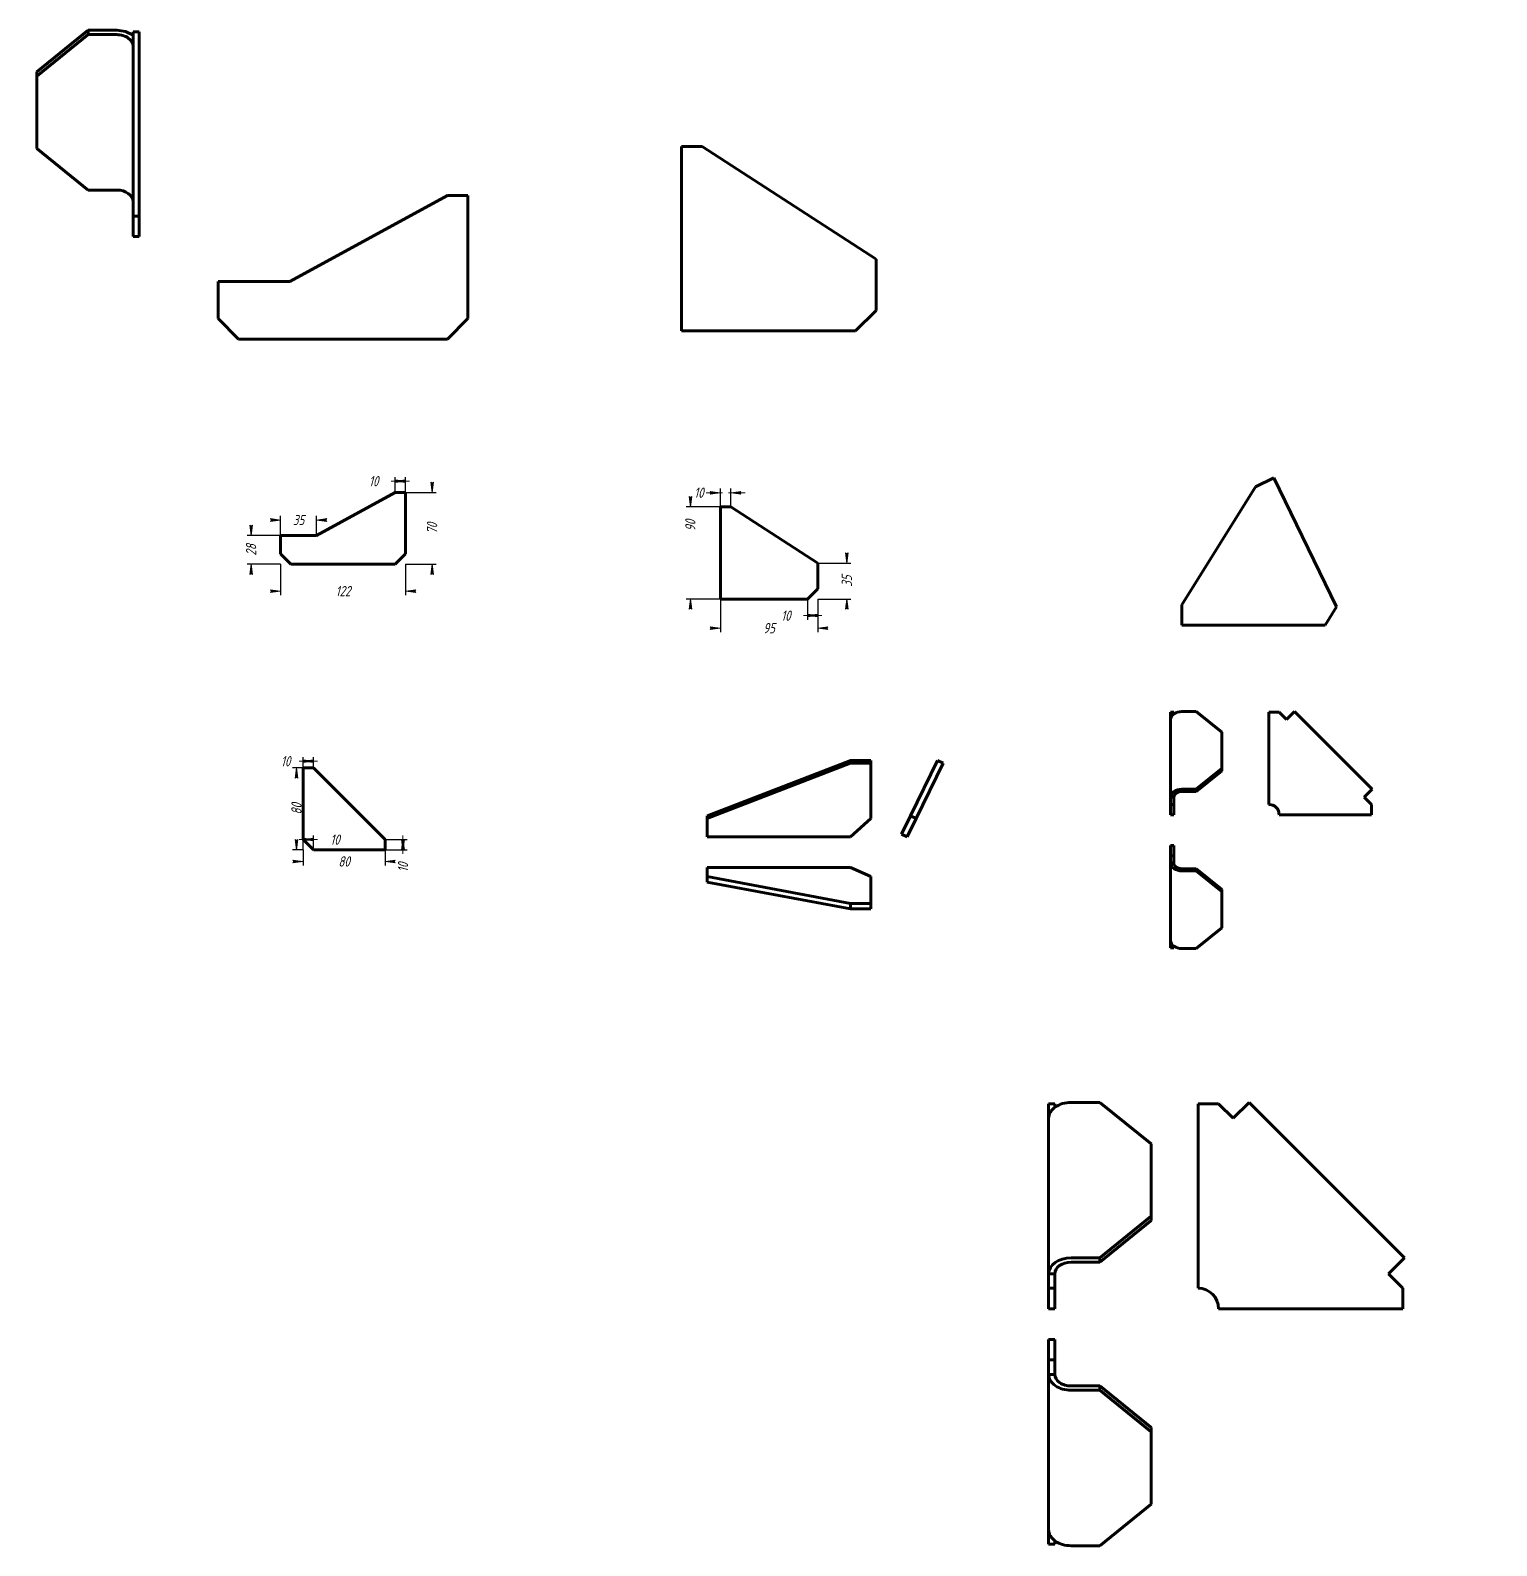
# Model space of a CAD drawing. Header units: millimetres. Extents: x 0 to 3150, y -266 to 488.
# Drawn here: x 785 to 1501, y -266 to 473 of the extents above; entities that cross this region are included whole.
import ezdxf

# ---------------------------------------------------------------- set-up
doc = ezdxf.new("R2010")
doc.units = ezdxf.units.MM
doc.linetypes.add('K5LT_BASIC', pattern=[0])
doc.linetypes.add('K5LT_THIN', pattern=[0])
doc.layers.add('Системный слой', color=7, linetype='Continuous')
doc.layers.add('Системный слой (1)', color=7, linetype='Continuous', true_color=0x909090)
doc.styles.add('KDIMTEXTSTYLE', font='GOST_AU.SHX', dxfattribs={"width": 0.96, "oblique": 15, "height": 5})
doc.dimstyles.new('KDIMSTYLE (0.50)', dxfattribs={"dimtxt": 5, "dimasz": 1, "dimexe": 2, "dimexo": 0, "dimgap": 1, "dimtad": 1, "dimlfac": 2, "dimtxsty": 'KDIMTEXTSTYLE', "dimsah": 1, "dimcen": 0, "dimdle": 1, "dimadec": 0, "dimazin": 0, "dimtfac": 0.667, "dimtmove": 0, "dimatfit": 3, "dimfxl": 1, "dimtvp": 1, "dimtolj": 1, "dimtzin": 0, "dimarcsym": 0})

# ---------------------------------------------------------------- blocks, each defined once
blk = doc.blocks.new('U1')
at = {"layer": 'Системный слой (1)', "color": 5, "linetype": 'K5LT_BASIC', "lineweight": 60, "true_color": 0x0000ff}
for p, q in [((831.5776104444108, 472.7644730442299), (827.2784944810394, 473.3831224458504)), ((835.2784944810396, 470.9434869788139), (831.5776104444108, 472.7644730442299))]:
    blk.add_line(p, q, dxfattribs=at)
blk = doc.blocks.new('KDIMARROW_01')
at = {"layer": 'Системный слой'}
blk.add_hatch(color=0, dxfattribs=at).paths.add_polyline_path([(-5, -0.6582624912261956), (0, 0), (-5, 0.658262491226197), (-4.5, 5.51091059616309e-16)])
at = {"layer": 'Системный слой', "color": 0, "linetype": 'K5LT_THIN', "lineweight": 18}
for p, q in [((-4.5, 5.51091059616309e-16), (-5, 0.658262491226197)), ((-5, 0.658262491226197), (0, 0)), ((0, 0), (-5, -0.6582624912261956)), ((-5, -0.6582624912261956), (-4.5, 5.51091059616309e-16))]:
    blk.add_line(p, q, dxfattribs=at)
at = {"layer": 'Системный слой (1)', "color": 0, "linetype": 'K5LT_THIN', "lineweight": 18}
blk.add_line((0, 0), (-1, 0), dxfattribs=at)
blk = doc.blocks.new('KDIMARROW_02')
at = {"layer": 'Системный слой'}
blk.add_hatch(color=0, dxfattribs=at).paths.add_polyline_path([(4.5, -5.51091059616309e-16), (5, 0.6582624912261956), (0, 0), (5, -0.658262491226197)])
at = {"layer": 'Системный слой', "color": 0, "linetype": 'K5LT_THIN', "lineweight": 18}
for p, q in [((5, 0.6582624912261956), (0, 0)), ((0, 0), (5, -0.658262491226197)), ((0, 0), (7, -8.572527594031472e-16)), ((4.5, -5.51091059616309e-16), (5, 0.6582624912261956)), ((5, -0.658262491226197), (4.5, -5.51091059616309e-16))]:
    blk.add_line(p, q, dxfattribs=at)
at = {"layer": 'Системный слой (1)', "color": 0, "linetype": 'K5LT_THIN', "lineweight": 18}
blk.add_line((0, 0), (-1, 0), dxfattribs=at)

msp = doc.modelspace()

# ---------------------------------------------------------------- linework, layer by layer
at = {"layer": 'Системный слой (1)', "color": 5, "linetype": 'K5LT_BASIC', "lineweight": 60, "true_color": 0x0000ff}
for p, q in [((788.2784944810394, 453.1318597874022), (813.2784944810394, 473.3831224458503)), ((788.2784944810394, 451.0105394438426), (813.2784944810394, 471.2618021022907)), ((813.2784944810394, 473.3831224458503), (813.2784944810394, 471.2618021022907)), ((813.2784944810394, 473.3831224458503), (827.2784944810394, 473.3831224458503)), ((813.2784944810394, 471.2618021022907), (827.2784944810394, 471.2618021022907)), ((835.2784944810394, 472.6760156643224), (838.2784944810394, 472.6760156643224)), ((835.2784944810394, 472.6760156643224), (835.2784944810394, 382.6760156643225)), ((838.2784944810394, 472.6760156643224), (838.2784944810394, 382.6760156643225)), ((788.2784944810394, 453.1318597874022), (788.2784944810394, 451.0105394438426)), ((788.2784944810394, 415.6552003845151), (788.2784944810394, 451.0105394438426)), ((813.2784944810394, 395.403937726067), (788.2784944810394, 415.6552003845151)), ((1103.110156020315, 326.676015664322), (1103.110156020315, 416.676015664322)), ((1103.110156020315, 416.676015664322), (1113.110156020315, 416.676015664322)), ((1113.110156020315, 416.676015664322), (1198.110156020321, 361.676015664322)), ((827.2784944810394, 395.403937726067), (813.2784944810394, 395.403937726067)), ((911.815750990902, 350.676015664322), (988.8157509909022, 392.676015664322)), ((988.8157509909022, 392.676015664322), (998.8157509909022, 392.676015664322)), ((998.8157509909022, 392.676015664322), (998.8157509909022, 332.676015664322)), ((835.2784944810394, 382.6760156643225), (835.2784944810394, 372.6760156644076)), ((835.2784944810394, 382.6760156643225), (838.2784944810394, 382.6760156643225)), ((838.2784944810394, 382.6760156643225), (838.2784944810394, 372.6760156644076)), ((835.2784944810394, 372.6760156644076), (838.2784944810394, 372.6760156644076)), ((1198.110156020321, 361.676015664322), (1198.110156020321, 336.676015664322)), ((876.8157509909022, 332.676015664322), (876.8157509909022, 350.676015664322)), ((876.8157509909022, 350.676015664322), (911.815750990902, 350.676015664322)), ((1198.110156020321, 336.676015664322), (1188.110156020321, 326.676015664322)), ((886.8157509909022, 322.676015664322), (876.8157509909022, 332.676015664322)), ((998.8157509909022, 332.676015664322), (988.8157509909022, 322.676015664322)), ((1188.110156020321, 326.676015664322), (1103.110156020315, 326.676015664322)), ((988.8157509909022, 322.676015664322), (886.8157509909022, 322.676015664322)), ((1383.412294788746, 250.4782089526344), (1392.403799509771, 254.8546050557971)), ((1392.403799509771, 254.8546050557971), (1423.038572231911, 191.9140720086194)), ((924.8157509909021, 226.7343692360124), (963.3157509909022, 247.7343692360124)), ((963.3157509909022, 247.7343692360124), (968.3157509909022, 247.7343692360124)), ((968.3157509909022, 247.7343692360124), (968.3157509909022, 217.7343692360124)), ((1347.414968335074, 192.9225672875941), (1383.412294788746, 250.4782089526344)), ((1122.110156020317, 195.7343692360124), (1122.110156020317, 240.7343692360124)), ((1122.110156020317, 240.7343692360124), (1127.110156020317, 240.7343692360124)), ((1127.110156020317, 240.7343692360124), (1169.61015602032, 213.2343692360124)), ((907.3157509909022, 217.7343692360124), (907.3157509909022, 226.7343692360124)), ((907.3157509909022, 226.7343692360124), (924.8157509909021, 226.7343692360124)), ((912.3157509909022, 212.7343692360124), (907.3157509909022, 217.7343692360124)), ((968.3157509909022, 217.7343692360124), (963.3157509909022, 212.7343692360124)), ((963.3157509909022, 212.7343692360124), (912.3157509909022, 212.7343692360124)), ((1169.61015602032, 213.2343692360124), (1169.61015602032, 200.7343692360124)), ((1169.61015602032, 200.7343692360124), (1164.61015602032, 195.7343692360124)), ((1164.61015602032, 195.7343692360124), (1122.110156020317, 195.7343692360124)), ((1347.414968335073, 182.9225672875938), (1347.414968335074, 192.9225672875941)), ((1423.038572231911, 191.9140720086194), (1417.414968335073, 182.9225672875938)), ((1417.414968335073, 182.9225672875938), (1347.414968335073, 182.9225672875938)), ((1354.474435287896, 140.7975259516749), (1347.474435287896, 140.7975259516749)), ((1366.974435287896, 130.6718946224396), (1354.474435287896, 140.7975259516749)), ((1398.50996919383, 136.9084386551494), (1402.399056490357, 140.7975259516749)), ((1402.399056490357, 140.7975259516749), (1440.327988678491, 102.8685937635405)), ((1341.974435287896, 136.9084386551494), (1341.974435287896, 140.443972561082)), ((1343.474435287896, 140.443972561082), (1341.974435287896, 140.443972561082)), ((1341.974435287896, 98.97950646701491), (1341.974435287896, 136.9084386551494)), ((1343.474435287896, 139.5777082181574), (1343.474435287896, 140.443972561082)), ((1394.974435287897, 140.443972561082), (1389.974435287897, 140.443972561082)), ((1389.974435287897, 140.443972561082), (1389.974435287897, 95.44397256108212)), ((1398.50996919383, 136.9084386551494), (1394.974435287897, 140.443972561082)), ((1366.974435287896, 112.9942250927759), (1366.974435287896, 130.6718946224396)), ((918.3157509909022, 78.29419922975212), (918.3157509909022, 113.2941992297521)), ((918.3157509909022, 113.2941992297521), (923.3157509909022, 113.2941992297521)), ((923.3157509909022, 113.2941992297521), (958.3157509909022, 78.29419922975211)), ((1185.610156020314, 116.9336680873257), (1115.610156020321, 89.95915392423836)), ((1185.610156020314, 115.6207492563789), (1115.610156020321, 88.6462350932917)), ((1185.610156020314, 115.6207492563789), (1185.610156020314, 116.9336680873257)), ((1195.610156020314, 116.9336680873257), (1185.610156020314, 116.9336680873257)), ((1195.610156020314, 115.6207492563789), (1185.610156020314, 115.6207492563789)), ((1195.610156020314, 115.6207492563789), (1195.610156020314, 116.9336680873257)), ((1195.610156020314, 88.64623509329232), (1195.610156020314, 115.6207492563789)), ((1228.115740432943, 116.9336680873257), (1214.986552123476, 89.95915392423836)), ((1230.813191849252, 115.6207492563789), (1217.684003539784, 88.6462350932917)), ((1230.813191849252, 115.6207492563789), (1228.115740432943, 116.9336680873257)), ((1354.474435287896, 102.8685937635405), (1366.974435287896, 112.9942250927759)), ((1354.474435287896, 101.8079335917607), (1366.974435287896, 111.9335649209961)), ((1366.974435287896, 112.9942250927759), (1366.974435287896, 111.9335649209961)), ((1343.474435287896, 98.97950646701493), (1341.974435287896, 98.97950646701491)), ((1341.974435287896, 95.44397256108212), (1341.974435287896, 98.97950646701491)), ((1343.474435287896, 95.44397256108218), (1343.474435287896, 98.97950646701493)), ((1347.474435287896, 102.8685937635405), (1354.474435287896, 102.8685937635405)), ((1347.474435287896, 101.8079335917607), (1354.474435287896, 101.8079335917607)), ((1354.474435287896, 102.8685937635405), (1354.474435287896, 101.8079335917607)), ((1440.327988678491, 102.8685937635405), (1436.438901381965, 98.97950646701491)), ((1439.974435287897, 95.44397256108218), (1436.438901381965, 98.97950646701491)), ((1115.610156020321, 88.6462350932917), (1115.610156020321, 89.95915392423836)), ((1214.986552123476, 89.95915392423836), (1210.61015602032, 80.96764920320965)), ((1217.684003539784, 88.6462350932917), (1214.986552123476, 89.95915392423836)), ((1343.474435287896, 95.44397256108218), (1341.974435287896, 95.44397256108212)), ((1341.974435287896, 90.4439725610821), (1341.974435287896, 95.44397256108212)), ((1343.474435287896, 90.44397256108212), (1341.974435287896, 90.4439725610821)), ((1343.474435287896, 90.44397256108212), (1343.474435287896, 95.44397256108218)), ((1394.974435287897, 90.44397256108209), (1439.974435287897, 90.4439725610821)), ((1439.974435287897, 90.4439725610821), (1439.974435287897, 95.44397256108218)), ((1115.610156020321, 88.6462350932917), (1115.610156020321, 79.65473037226292)), ((1185.610156020321, 79.65473037226292), (1195.610156020314, 88.64623509329232)), ((1217.684003539784, 88.6462350932917), (1213.307607436628, 79.65473037226292)), ((923.3157509909022, 73.29419922975212), (918.3157509909022, 78.29419922975212)), ((958.3157509909022, 78.29419922975211), (958.3157509909022, 73.29419922975211)), ((1115.610156020321, 79.65473037226292), (1185.610156020321, 79.65473037226292)), ((1213.307607436628, 79.65473037226292), (1210.61015602032, 80.96764920320965)), ((1343.474435287896, 75.44397256108186), (1341.974435287896, 75.44397256108186)), ((1341.974435287896, 70.44397256108164), (1341.974435287896, 75.44397256108186)), ((1343.474435287896, 70.44397256108164), (1343.474435287896, 75.44397256108186)), ((958.3157509909022, 73.29419922975211), (923.3157509909022, 73.29419922975212)), ((1341.974435287896, 66.90843865514898), (1341.974435287896, 70.44397256108164)), ((1343.474435287896, 70.44397256108164), (1341.974435287896, 70.44397256108164)), ((1341.974435287896, 28.97950646701429), (1341.974435287896, 66.90843865514898)), ((1343.474435287896, 66.90843865514898), (1341.974435287896, 66.90843865514898)), ((1343.474435287896, 66.90843865514898), (1343.474435287896, 70.44397256108164)), ((1115.610156020321, 60.27833426910092), (1115.610156020321, 64.65473037225729)), ((1115.610156020321, 64.65473037225729), (1185.610156020321, 64.65473037225729)), ((1185.610156020314, 47.14914595963364), (1115.610156020321, 60.27833426910092)), ((1115.610156020321, 57.58088285279246), (1115.610156020321, 60.27833426910092)), ((1185.610156020321, 64.65473037225729), (1195.610156020314, 60.27833426910092)), ((1195.610156020314, 60.27833426910092), (1195.610156020314, 47.14914595963364)), ((1354.474435287896, 64.08001153040209), (1347.474435287896, 64.08001153040209)), ((1354.474435287896, 63.01935135862209), (1347.474435287896, 63.01935135862209)), ((1354.474435287896, 63.01935135862209), (1354.474435287896, 64.08001153040209)), ((1366.974435287896, 53.95438020116649), (1354.474435287896, 64.08001153040209)), ((1366.974435287896, 52.89372002938649), (1354.474435287896, 63.01935135862209)), ((1185.610156020314, 44.45169454332517), (1115.610156020321, 57.58088285279246)), ((1366.974435287896, 52.89372002938649), (1366.974435287896, 53.95438020116649)), ((1366.974435287896, 35.216050499723), (1366.974435287896, 52.89372002938649)), ((1185.610156020314, 44.45169454332517), (1185.610156020314, 47.14914595963364)), ((1195.610156020314, 47.14914595963364), (1185.610156020314, 47.14914595963364)), ((1195.610156020314, 44.45169454332517), (1185.610156020314, 44.45169454332517)), ((1195.610156020314, 44.45169454332517), (1195.610156020314, 47.14914595963364)), ((1354.474435287896, 25.09041917048785), (1366.974435287896, 35.216050499723)), ((1341.974435287896, 25.44397256108164), (1341.974435287896, 28.97950646701429)), ((1343.474435287896, 25.44397256108164), (1341.974435287896, 25.44397256108164)), ((1343.474435287896, 25.44397256108164), (1343.474435287896, 26.31023690400639)), ((1347.474435287896, 25.09041917048785), (1354.474435287896, 25.09041917048785)), ((1282.386938459159, -57.77838610916729), (1282.386938459159, -50.70731829730221)), ((1285.386938459159, -50.70731829730221), (1282.386938459159, -50.70731829730221)), ((1285.386938459159, -52.43984698315131), (1285.386938459159, -50.70731829730221)), ((1307.386938459159, -50.00021151611631), (1293.386938459159, -50.00021151611631)), ((1332.386938459159, -70.25147417458697), (1307.386938459159, -50.00021151611631)), ((1365.386938459157, -50.70731829730221), (1355.386938459157, -50.70731829730221)), ((1355.386938459157, -50.70731829730221), (1355.386938459157, -140.7073182973019)), ((1372.458006271022, -57.77838610916729), (1365.386938459157, -50.70731829730221)), ((1372.458006271022, -57.77838610916729), (1380.236180864076, -50.00021151611631)), ((1380.236180864076, -50.00021151611631), (1456.094045240345, -125.8580758923851)), ((1282.386938459159, -133.6362504854363), (1282.386938459159, -57.77838610916729)), ((1332.386938459159, -105.6068132339143), (1332.386938459159, -70.25147417458697)), ((1307.386938459159, -125.8580758923851), (1332.386938459159, -105.6068132339143)), ((1307.386938459159, -127.9793962359448), (1332.386938459159, -107.7281335774739)), ((1332.386938459159, -105.6068132339143), (1332.386938459159, -107.7281335774739)), ((1293.386938459159, -125.8580758923851), (1307.386938459159, -125.8580758923851)), ((1293.386938459159, -127.9793962359448), (1307.386938459159, -127.9793962359448)), ((1307.386938459159, -125.8580758923851), (1307.386938459159, -127.9793962359448)), ((1456.094045240345, -125.8580758923851), (1448.315870647292, -133.6362504854363)), ((1285.386938459159, -133.6362504854363), (1282.386938459159, -133.6362504854363)), ((1282.386938459159, -140.7073182973019), (1282.386938459159, -133.6362504854363)), ((1285.386938459159, -140.7073182973018), (1285.386938459159, -133.6362504854363)), ((1455.386938459157, -140.7073182973018), (1448.315870647292, -133.6362504854363)), ((1285.386938459159, -140.7073182973018), (1282.386938459159, -140.7073182973019)), ((1282.386938459159, -150.707318297302), (1282.386938459159, -140.7073182973019)), ((1285.386938459159, -150.7073182973019), (1285.386938459159, -140.7073182973018)), ((1455.386938459157, -150.707318297302), (1455.386938459157, -140.7073182973018)), ((1285.386938459159, -150.7073182973019), (1282.386938459159, -150.707318297302)), ((1365.386938459157, -150.707318297302), (1455.386938459157, -150.707318297302)), ((1285.386938459159, -165.7073182973031), (1282.386938459159, -165.7073182973031)), ((1282.386938459159, -175.7073182973036), (1282.386938459159, -165.7073182973031)), ((1285.386938459159, -175.7073182973036), (1285.386938459159, -165.7073182973031)), ((1282.386938459159, -182.7783861091689), (1282.386938459159, -175.7073182973036)), ((1285.386938459159, -175.7073182973036), (1282.386938459159, -175.7073182973036)), ((1285.386938459159, -182.7783861091689), (1285.386938459159, -175.7073182973036)), ((1282.386938459159, -258.6362504854383), (1282.386938459159, -182.7783861091689)), ((1285.386938459159, -182.7783861091689), (1282.386938459159, -182.7783861091689)), ((1307.386938459159, -188.4352403586627), (1293.386938459159, -188.4352403586627)), ((1307.386938459159, -190.5565607022227), (1293.386938459159, -190.5565607022227)), ((1307.386938459159, -190.5565607022227), (1307.386938459159, -188.4352403586627)), ((1332.386938459159, -208.6865030171339), (1307.386938459159, -188.4352403586627)), ((1332.386938459159, -210.8078233606939), (1307.386938459159, -190.5565607022227)), ((1332.386938459159, -210.8078233606939), (1332.386938459159, -208.6865030171339)), ((1332.386938459159, -246.1631624200209), (1332.386938459159, -210.8078233606939)), ((1307.386938459159, -266.4144250784911), (1332.386938459159, -246.1631624200209)), ((1282.386938459159, -265.7073182973036), (1282.386938459159, -258.6362504854383)), ((1285.386938459159, -265.7073182973036), (1282.386938459159, -265.7073182973036)), ((1285.386938459159, -265.7073182973036), (1285.386938459159, -263.9747896114541)), ((1293.386938459159, -266.4144250784911), (1307.386938459159, -266.4144250784911))]:
    msp.add_line(p, q, dxfattribs=at)
for centre, radius in [((1389.974435287897, 90.44397256108212), 5.000000000000004), ((1355.386938459157, -150.7073182973019), 10.00000000000001)]:
    msp.add_arc(centre, radius, 0, 90, dxfattribs=at)
for centre, major_axis, ratio, start_param, end_param in [((827.2784944810394, 465.6049478527986), (-8.000000000000071, 9.797174393178912e-16), 0.7071067811865334, 3.141592653529421, 4.71238898038469), ((827.2784944810394, 389.7470834765722), (7.999999999999992, 0), 0.7071067811868814, 0, 1.570796326794847), ((1347.474435287896, 136.9084386551496), (-5.500000000000021, -2.619384145639785e-14), 0.7071067811865476, 4.712388980384677, 6.283185307179586), ((1347.474435287896, 98.97950646701494), (-5.500000000000017, 6.735557395310464e-16), 0.7071067811865465, 4.71238898038469, 6.283185307179586), ((1347.474435287896, 98.97950646701494), (-4.00000000000007, -1.94909393614372e-13), 0.7071067811865467, 4.712388980384728, 6.283185307179586), ((1347.474435287896, 66.90843865514898), (-5.500000000000021, 1.288600901040782e-14), 0.7071067811865476, 0, 1.570796326794909), ((1347.474435287896, 66.90843865514876), (4.000000000000076, -9.797174393179013e-16), 0.7071067811865472, 3.141592653589765, 4.71238898038469), ((1347.474435287896, 28.97950646701429), (5.500000000000017, -1.347111479062093e-15), 0.7071067811865482, 3.141592653589782, 4.71238898038469), ((1293.386938459159, -57.77838610916706), (-11.00000000000004, -5.238768291279569e-14), 0.7071067811865476, 4.712388980384677, 6.283185307179586), ((1293.386938459159, -133.6362504854363), (-11.00000000000003, 1.347111479062093e-15), 0.7071067811865465, 4.71238898038469, 6.283185307179586), ((1293.386938459159, -133.6362504854363), (-8.00000000000014, -3.89818787228744e-13), 0.7071067811865467, 4.712388980384728, 6.283185307179586), ((1293.386938459159, -182.7783861091689), (-11.00000000000004, 2.577201802081563e-14), 0.7071067811865476, 0, 1.570796326794909), ((1293.386938459159, -182.7783861091693), (8.000000000000153, -1.959434878635803e-15), 0.7071067811865472, 3.141592653589765, 4.71238898038469), ((1293.386938459159, -258.6362504854383), (11.00000000000003, -2.694222958124185e-15), 0.7071067811865482, 3.141592653589782, 4.71238898038469)]:
    msp.add_ellipse(centre, major_axis=major_axis, ratio=ratio, start_param=start_param, end_param=end_param, dxfattribs=at)

# ---------------------------------------------------------------- block references
at = {"layer": 'Системный слой (1)'}
msp.add_blockref('U1', (0, 0), dxfattribs=at)

# ---------------------------------------------------------------- dimensions: what is measured, and where the dimension line sits
at = {"layer": 'Системный слой (1)', "color": 7}
for base, p1, p2, location, override in [((963.3157509909022, 253.2652074491879), (968.3157509909022, 247.7343692360124), (963.3157509909022, 247.7343692360124), (952.7599181280482, 253.2652074491879), {"dimexo": 0, "dimpost": '\\H5.0;\\W0.965;\\Q15;<>', "dimblk1": 'KDIMARROW_02', "dimblk2": 'KDIMARROW_02', "dimse1": 0, "dimse2": 0, "dimclrt": 7, "dimtolj": 1}), ((1127.110156020317, 247.634747353571), (1122.110156020317, 240.7343692360124), (1127.110156020317, 240.7343692360124), (1111.554323157463, 247.634747353571), {"dimexo": 0, "dimpost": '\\H5.0;\\W0.965;\\Q15;<>', "dimblk1": 'KDIMARROW_02', "dimblk2": 'KDIMARROW_02', "dimse1": 0, "dimse2": 0, "dimclrt": 7, "dimtolj": 1}), ((907.3157509909022, 234.3193687973222), (924.8157509909021, 226.7343692360124), (907.3157509909022, 226.7343692360124), (916.0657509909022, 234.3193687973222), {"dimexo": 0, "dimpost": '\\H5.0;\\W0.965;\\Q15;<>', "dimblk1": 'KDIMARROW_01', "dimblk2": 'KDIMARROW_01', "dimse1": 0, "dimse2": 0, "dimclrt": 7, "dimtolj": 1}), ((907.3157509909022, 199.5992768610207), (968.3157509909022, 212.7343692360124), (907.3157509909022, 212.7343692360124), (937.8157509909022, 199.5992768610207), {"dimexo": 0, "dimpost": '\\H5.0;\\W0.965;\\Q15;<>', "dimblk1": 'KDIMARROW_01', "dimblk2": 'KDIMARROW_01', "dimse1": 0, "dimse2": 0, "dimclrt": 7, "dimtolj": 1}), ((1122.110156020317, 181.5251599856069), (1169.61015602032, 195.7343692360124), (1122.110156020317, 195.7343692360124), (1145.860156020319, 181.5251599856069), {"dimexo": 0, "dimpost": '\\H5.0;\\W0.965;\\Q15;<>', "dimblk1": 'KDIMARROW_01', "dimblk2": 'KDIMARROW_01', "dimse1": 0, "dimse2": 0, "dimclrt": 7, "dimtolj": 1}), ((1164.61015602032, 187.6297646108096), (1169.61015602032, 195.7343692360124), (1164.61015602032, 195.7343692360124), (1154.054323157466, 187.6297646108096), {"dimexo": 0, "dimpost": '\\H5.0;\\W0.965;\\Q15;<>', "dimblk1": 'KDIMARROW_02', "dimblk2": 'KDIMARROW_02', "dimse1": 0, "dimse2": 0, "dimclrt": 7, "dimtolj": 1}), ((918.3157509909022, 116.5585944164196), (923.3157509909022, 113.2941992297521), (918.3157509909022, 113.2941992297521), (909.7599181280482, 116.5585944164196), {"dimexo": 0, "dimpost": '\\H5.0;\\W0.965;\\Q15;<>', "dimblk1": 'KDIMARROW_02', "dimblk2": 'KDIMARROW_02', "dimse1": 0, "dimse2": 0, "dimclrt": 7, "dimtolj": 1}), ((918.3157509909022, 78.29419922975212), (923.3157509909022, 73.29419922975212), (918.3157509909022, 73.29419922975212), (933.8715838537562, 78.29419922975212), {"dimexo": 0, "dimpost": '\\H5.0;\\W0.965;\\Q15;<>', "dimblk1": 'KDIMARROW_02', "dimblk2": 'KDIMARROW_02', "dimse1": 0, "dimse2": 0, "dimclrt": 7, "dimtolj": 1}), ((918.3157509909022, 67.61719405294534), (958.3157509909022, 73.29419922975211), (918.3157509909022, 73.29419922975212), (938.3157509909022, 67.61719405294534), {"dimexo": 0, "dimpost": '\\H5.0;\\W0.965;\\Q15;<>', "dimblk1": 'KDIMARROW_01', "dimblk2": 'KDIMARROW_01', "dimse1": 0, "dimse2": 0, "dimclrt": 7, "dimtolj": 1})]:
    msp.add_linear_dim(base=base, p1=p1, p2=p2, location=location, dimstyle='KDIMSTYLE (0.50)', override=override, dxfattribs=at).render()
for base, p1, p2, location, override in [((981.315316094788, 212.7343692360124), (968.3157509909022, 247.7343692360124), (968.3157509909022, 212.7343692360124), (981.315316094788, 230.2343692360124), {"dimexo": 0, "dimpost": '\\H5.0;\\W0.965;\\Q15;<>', "dimblk1": 'KDIMARROW_01', "dimblk2": 'KDIMARROW_01', "dimse1": 0, "dimse2": 0, "dimclrt": 7, "dimtolj": 1}), ((1107.425150611015, 195.7343692360124), (1122.110156020317, 240.7343692360124), (1122.110156020317, 195.7343692360124), (1107.425150611015, 231.6493696747026), {"dimexo": 0, "dimpost": '\\H5.0;\\W0.965;\\Q15;<>', "dimblk1": 'KDIMARROW_01', "dimblk2": 'KDIMARROW_01', "dimse1": 0, "dimse2": 0, "dimclrt": 7, "dimtolj": 1}), ((892.921324682068, 212.7343692360124), (907.3157509909022, 226.7343692360124), (907.3157509909022, 212.7343692360124), (892.921324682068, 219.7343692360124), {"dimexo": 0, "dimpost": '\\H5.0;\\W0.965;\\Q15;<>', "dimblk1": 'KDIMARROW_01', "dimblk2": 'KDIMARROW_01', "dimse1": 0, "dimse2": 0, "dimclrt": 7, "dimtolj": 1}), ((1183.831796274988, 195.7343692360124), (1169.61015602032, 213.2343692360124), (1169.61015602032, 195.7343692360124), (1183.831796274988, 204.4843692360124), {"dimexo": 0, "dimpost": '\\H5.0;\\W0.965;\\Q15;<>', "dimblk1": 'KDIMARROW_01', "dimblk2": 'KDIMARROW_01', "dimse1": 0, "dimse2": 0, "dimclrt": 7, "dimtolj": 1}), ((915.0767843347921, 113.2941992297521), (918.3157509909022, 73.29419922975212), (918.3157509909022, 113.2941992297521), (915.0767843347921, 93.29419922975214), {"dimexo": 0, "dimpost": '\\H5.0;\\W0.965;\\Q15;<>', "dimblk1": 'KDIMARROW_01', "dimblk2": 'KDIMARROW_01', "dimse1": 0, "dimse2": 0, "dimclrt": 7, "dimtolj": 1}), ((967.0854443633509, 73.29419922975211), (958.3157509909022, 78.29419922975211), (958.3157509909022, 73.29419922975211), (967.0854443633509, 64.7383663668981), {"dimexo": 0, "dimpost": '\\H5.0;\\W0.965;\\Q15;<>', "dimblk1": 'KDIMARROW_02', "dimblk2": 'KDIMARROW_02', "dimse1": 0, "dimse2": 0, "dimclrt": 7, "dimtolj": 1})]:
    msp.add_linear_dim(base=base, p1=p1, p2=p2, angle=90, location=location, dimstyle='KDIMSTYLE (0.50)', override=override, dxfattribs=at).render()

doc.saveas('drawing.dxf')
